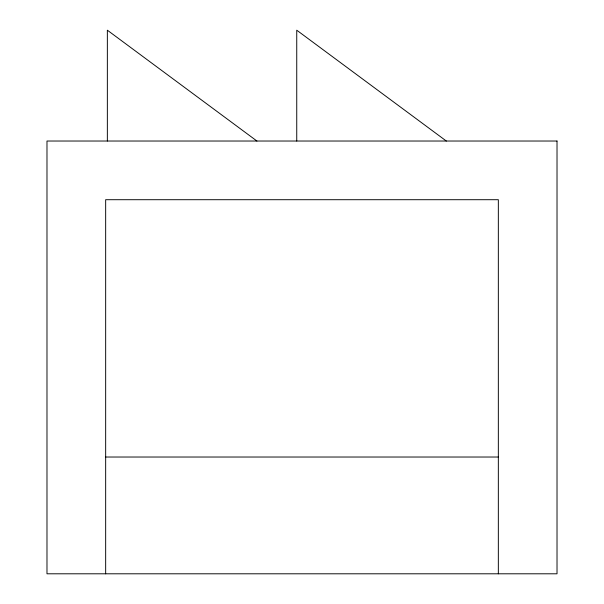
<?xml version="1.0" encoding="UTF-8"?>
<svg xmlns="http://www.w3.org/2000/svg" width="604" height="604" viewBox="0 0 604 604"><rect width="100%" height="100%" fill="white"/><g stroke="black" fill="none" stroke-linecap="round" stroke-linejoin="round"><path stroke-width="0.91" d="M105.662 457.024L498.338 457.024M446.318 141.026L296.745 30.2L296.745 141.026M256.919 141.026L107.353 30.2L107.353 141.026M498.338 573.8L498.338 199.705L105.662 199.705L105.662 573.8M557.016 141.026L46.984 141.026L46.984 573.8L557.016 573.8L557.016 141.026"/></g></svg>
